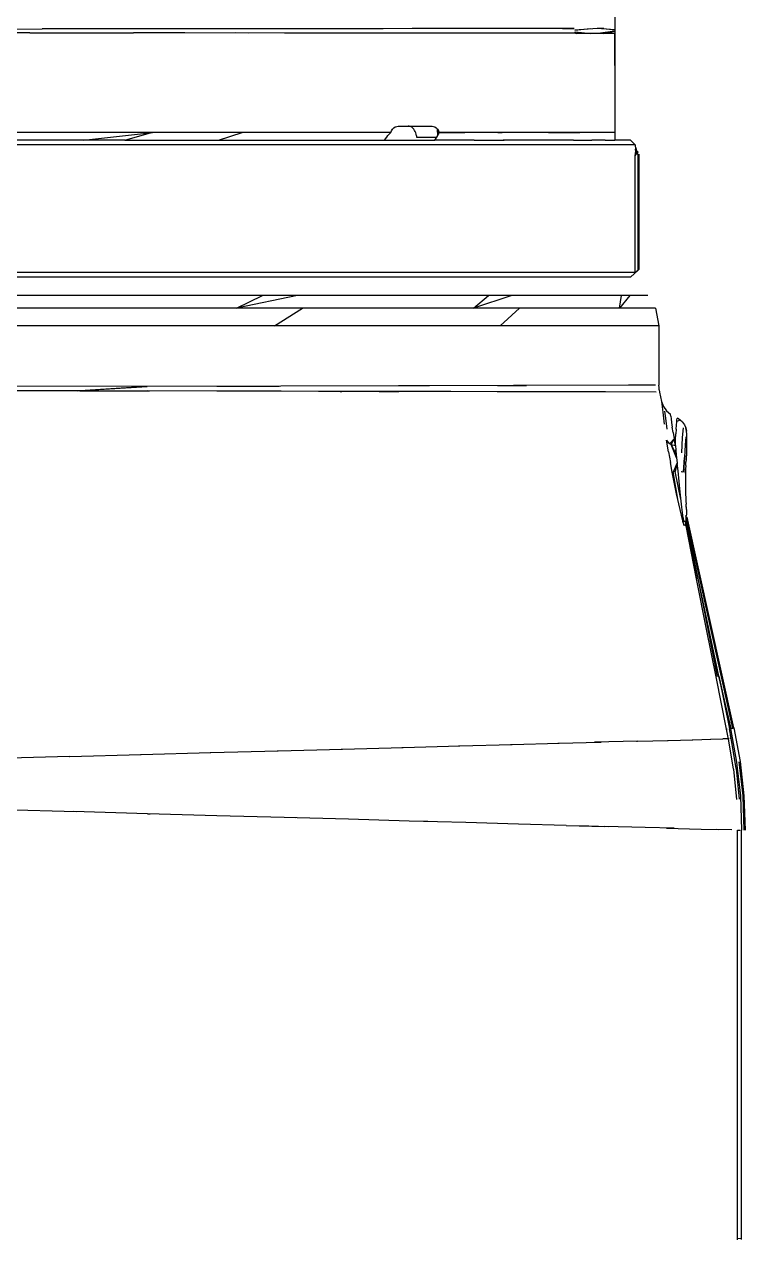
# Model space of a CAD drawing. Header units: millimetres. Extents: x -57554 to 16546, y 2142 to 98430.
# Drawn here: x -16533 to -16224, y 75866 to 76388 of the extents above; entities that cross this region are included whole.
import ezdxf

# ---------------------------------------------------------------- set-up
doc = ezdxf.new("R2010")
doc.units = ezdxf.units.MM

msp = doc.modelspace()

# ---------------------------------------------------------------- linework, layer by layer
at = {"color": 2, "linetype": 'Continuous'}
for p, q in [((-16279.37, 76401.78), (-16279.37, 76338.4)), ((-16530.87, 76384.56), (-16553.05, 76384.58)), ((-16548.93, 76386.16), (-16525.54, 76386.19)), ((-16530.87, 76384.56), (-16508.53, 76384.53)), ((-16502.52, 76386.21), (-16525.54, 76386.19)), ((-16508.53, 76384.53), (-16486.23, 76384.51)), ((-16479.87, 76386.23), (-16502.52, 76386.21)), ((-16464.14, 76384.48), (-16486.23, 76384.51)), ((-16458.12, 76386.24), (-16480.01, 76386.23)), ((-16436.69, 76384.45), (-16464.14, 76384.48)), ((-16436.96, 76386.26), (-16458.95, 76386.24)), ((-16421.39, 76384.44), (-16442.46, 76384.46)), ((-16409.94, 76386.28), (-16436.96, 76386.26)), ((-16415.62, 76384.43), (-16421.39, 76384.44)), ((-16397.31, 76386.29), (-16416.5, 76386.28)), ((-16401.14, 76384.42), (-16416.35, 76384.43)), ((-16325.88, 76384.34), (-16401.14, 76384.42)), ((-16378.89, 76386.31), (-16397.31, 76386.29)), ((-16361.93, 76386.32), (-16379.03, 76386.31)), ((-16345.95, 76386.34), (-16366.52, 76386.32)), ((-16331.54, 76386.35), (-16346.08, 76386.34)), ((-16318.43, 76386.36), (-16331.54, 76386.35)), ((-16318.37, 76384.33), (-16331.09, 76384.35)), ((-16296.78, 76386.37), (-16318.43, 76386.36)), ((-16317.97, 76384.33), (-16318.37, 76384.33)), ((-16296.29, 76384.31), (-16318.37, 76384.33)), ((-16301.87, 76386.37), (-16296.78, 76386.37)), ((-16296.52, 76385.71), (-16289.92, 76386.39)), ((-16287.01, 76386.38), (-16296.52, 76385.71)), ((-16296.36, 76385.02), (-16296.29, 76384.31)), ((-16296.29, 76384.3), (-16296.36, 76385.02)), ((-16296.36, 76385.02), (-16289.67, 76384.3)), ((-16296.29, 76384.31), (-16295.65, 76384.3)), ((-16284.91, 76384.3), (-16295.65, 76384.3)), ((-16286.48, 76384.3), (-16289.67, 76384.3)), ((-16284.11, 76386.38), (-16287.01, 76386.38)), ((-16279.37, 76385.88), (-16287.01, 76386.38)), ((-16279.37, 76385.22), (-16286.48, 76384.3)), ((-16279.37, 76384.3), (-16286.48, 76384.3)), ((-16284.11, 76386.38), (-16279.37, 76385.88)), ((-16284.03, 76384.3), (-16279.37, 76385.22)), ((-16279.37, 76384.3), (-16284.03, 76384.3)), ((-16279.37, 76370.5), (-16279.37, 76384.3)), ((-16375.65, 76341.62), (-16590.09, 76341.62)), ((-16507.76, 76338.4), (-16478.05, 76341.62)), ((-16478.05, 76341.62), (-16489.69, 76338.4)), ((-16449.72, 76338.4), (-16439.51, 76341.62)), ((-16377.41, 76339.66), (-16376.89, 76340.32)), ((-16376.89, 76340.32), (-16376.3, 76340.98)), ((-16376.3, 76340.98), (-16375.65, 76341.62)), ((-16375.65, 76341.62), (-16375.31, 76342.41)), ((-16375.31, 76342.41), (-16374.88, 76343.08)), ((-16375.31, 76342.41), (-16374.92, 76343.02)), ((-16374.92, 76343.02), (-16374.88, 76343.08)), ((-16374.88, 76343.08), (-16374.35, 76343.64)), ((-16374.35, 76343.64), (-16373.75, 76344.06)), ((-16373.75, 76344.06), (-16373.09, 76344.31)), ((-16373.09, 76344.31), (-16372.43, 76344.4)), ((-16372.43, 76344.4), (-16357.93, 76344.4)), ((-16367.7, 76344.36), (-16368.15, 76344.4)), ((-16367.26, 76344.24), (-16367.7, 76344.36)), ((-16366.84, 76344.04), (-16367.26, 76344.24)), ((-16366.43, 76343.77), (-16366.84, 76344.04)), ((-16366.06, 76343.43), (-16366.43, 76343.77)), ((-16365.71, 76343.03), (-16366.06, 76343.43)), ((-16365.41, 76342.56), (-16365.71, 76343.03)), ((-16365.15, 76342.05), (-16365.41, 76342.56)), ((-16364.94, 76341.49), (-16365.15, 76342.05)), ((-16364.78, 76340.9), (-16364.94, 76341.49)), ((-16364.67, 76340.29), (-16364.78, 76340.9)), ((-16364.67, 76340.29), (-16364.62, 76339.66)), ((-16357.93, 76344.4), (-16357.31, 76344.31)), ((-16357.31, 76344.31), (-16356.69, 76344.06)), ((-16356.69, 76344.06), (-16356.1, 76343.64)), ((-16356.1, 76343.64), (-16355.59, 76343.08)), ((-16355.85, 76339.66), (-16355.43, 76340.32)), ((-16355.55, 76343.02), (-16355.59, 76343.08)), ((-16355.59, 76343.08), (-16355.16, 76342.41)), ((-16355.55, 76343.02), (-16355.16, 76342.41)), ((-16355.43, 76340.32), (-16355.55, 76343.02)), ((-16355.43, 76340.32), (-16355.08, 76340.98)), ((-16355.16, 76342.41), (-16355.08, 76340.98)), ((-16355.16, 76342.41), (-16354.81, 76341.62)), ((-16355.08, 76340.98), (-16354.81, 76341.62)), ((-16324.67, 76341.62), (-16354.81, 76341.62)), ((-16354.81, 76341.62), (-16343.89, 76341.62)), ((-16329.66, 76341.62), (-16327.83, 76341.62)), ((-16308.5, 76341.62), (-16327.83, 76341.62)), ((-16305.59, 76341.62), (-16308.5, 76341.62)), ((-16307.87, 76341.62), (-16294.36, 76341.62)), ((-16283.78, 76341.62), (-16305.59, 76341.62)), ((-16288.47, 76341.62), (-16294.36, 76341.62)), ((-16279.37, 76341.62), (-16288.47, 76341.62)), ((-16270.55, 76336.4), (-16922.19, 76336.4)), ((-16489.9, 76338.4), (-16574.64, 76338.4)), ((-16489.9, 76338.4), (-16489.69, 76338.4)), ((-16489.69, 76338.4), (-16356.69, 76338.4)), ((-16378.35, 76338.4), (-16377.41, 76339.66)), ((-16364.62, 76339.66), (-16355.85, 76339.66)), ((-16356.69, 76338.4), (-16355.85, 76339.66)), ((-16353.01, 76338.4), (-16356.69, 76338.4)), ((-16339.86, 76338.4), (-16353.01, 76338.4)), ((-16339.85, 76338.4), (-16330.34, 76338.4)), ((-16330.34, 76338.4), (-16330, 76338.4)), ((-16330, 76338.4), (-16326.86, 76338.4)), ((-16316, 76338.4), (-16327.28, 76338.4)), ((-16305.47, 76338.4), (-16316, 76338.4)), ((-16297.1, 76338.4), (-16305.47, 76338.4)), ((-16297.1, 76338.4), (-16291.07, 76338.4)), ((-16291.07, 76338.4), (-16290.99, 76338.4)), ((-16290.99, 76338.4), (-16289.23, 76338.4)), ((-16283.49, 76338.4), (-16289.23, 76338.4)), ((-16283.49, 76338.4), (-16279.37, 76338.4)), ((-16272.55, 76338.4), (-16279.37, 76338.4)), ((-16272.55, 76338.4), (-16270.55, 76336.4)), ((-16270.55, 76336.4), (-16270.46, 76334.38)), ((-16270.51, 76335.36), (-16270.37, 76335.02)), ((-16270.37, 76335.02), (-16270.25, 76334.32)), ((-16270.64, 76281.4), (-16270.64, 76331.64)), ((-16270.63, 76331.64), (-16270.39, 76333.66)), ((-16270.13, 76333.13), (-16270.63, 76331.64)), ((-16270.63, 76331.64), (-16270.56, 76331.72)), ((-16270.6, 76331.64), (-16270.52, 76331.86)), ((-16270.57, 76281.45), (-16270.57, 76331.64)), ((-16270.55, 76331.73), (-16270.51, 76331.78)), ((-16270.52, 76331.86), (-16270.42, 76332.03)), ((-16270.48, 76334.24), (-16270.48, 76334.3)), ((-16270.39, 76333.66), (-16270.48, 76334.24)), ((-16270.46, 76334.38), (-16270.37, 76333.77)), ((-16269.57, 76332.91), (-16270.46, 76334.38)), ((-16270.42, 76332.03), (-16270.3, 76332.2)), ((-16269.48, 76333.07), (-16270.41, 76334.58)), ((-16270.39, 76333.66), (-16270.13, 76333.13)), ((-16270.37, 76333.77), (-16269.57, 76332.91)), ((-16270.37, 76333.77), (-16270.1, 76333.21)), ((-16270.3, 76332.2), (-16270.14, 76332.36)), ((-16270.14, 76332.36), (-16269.95, 76332.52)), ((-16269.73, 76332.69), (-16270.13, 76333.13)), ((-16270.1, 76333.21), (-16269.57, 76332.91)), ((-16270.1, 76333.21), (-16269.68, 76332.75)), ((-16269.95, 76332.52), (-16269.73, 76332.69)), ((-16269.81, 76333.61), (-16269.38, 76333.23)), ((-16269.63, 76332.58), (-16269.73, 76332.69)), ((-16269.68, 76332.75), (-16269.57, 76332.91)), ((-16269.54, 76332.46), (-16269.63, 76332.58)), ((-16269.57, 76332.91), (-16269.48, 76333.07)), ((-16269.47, 76332.32), (-16269.54, 76332.46)), ((-16269.48, 76333.07), (-16269.38, 76333.23)), ((-16269.41, 76332.18), (-16269.47, 76332.32)), ((-16269.38, 76332.03), (-16269.41, 76332.18)), ((-16269.37, 76331.88), (-16269.38, 76332.03)), ((-16269.37, 76282.5), (-16269.37, 76331.88)), ((-16269.27, 76331.9), (-16268.87, 76332.3)), ((-16269.27, 76282.59), (-16269.27, 76331.9)), ((-16268.87, 76282.9), (-16268.87, 76332.3)), ((-16272.55, 76279.4), (-16269.14, 76282.67)), ((-16269.14, 76282.67), (-16269.27, 76282.59)), ((-16269.18, 76282.63), (-16269.14, 76282.67)), ((-16269, 76282.77), (-16269.14, 76282.67)), ((-16268.87, 76282.9), (-16269, 76282.77)), ((-16270.64, 76281.4), (-16922.1, 76281.4)), ((-16272.55, 76279.4), (-16920.19, 76279.4)), ((-16270.57, 76281.45), (-16270.17, 76281.79)), ((-16269.77, 76282.15), (-16270.17, 76281.79)), ((-16269.37, 76282.5), (-16269.77, 76282.15)), ((-16269.32, 76282.55), (-16269.37, 76282.5)), ((-16265.19, 76271.5), (-16927.57, 76271.5)), ((-16415.8, 76271.5), (-16441.96, 76266.15)), ((-16441.96, 76266.15), (-16430.77, 76271.5)), ((-16323.61, 76271.5), (-16340.17, 76266.15)), ((-16340.17, 76266.15), (-16333.61, 76271.5)), ((-16272.94, 76271.5), (-16277.39, 76266.15)), ((-16277.39, 76266.15), (-16276.46, 76271.5)), ((-16261.91, 76266.15), (-16930.83, 76266.15)), ((-16425.7, 76258.5), (-16413.62, 76266.15)), ((-16328.63, 76258.5), (-16320.33, 76266.15)), ((-16261.91, 76266.15), (-16260.37, 76258.5)), ((-16260.39, 76258.5), (-16932.24, 76258.5)), ((-16260.37, 76258.5), (-16260.37, 76232.98)), ((-16422.85, 76232.63), (-16541.22, 76232.37)), ((-16509.26, 76230.57), (-16541.2, 76230.63)), ((-16510.41, 76230.57), (-16480.43, 76232.5)), ((-16480.43, 76232.5), (-16509.26, 76230.57)), ((-16509.26, 76230.57), (-16479.33, 76230.5)), ((-16450.41, 76230.44), (-16480.38, 76230.5)), ((-16450.47, 76232.57), (-16423.69, 76232.63)), ((-16422.76, 76230.38), (-16450.41, 76230.44)), ((-16397.36, 76230.33), (-16423.6, 76230.38)), ((-16359.03, 76232.77), (-16422.85, 76232.63)), ((-16372.87, 76230.28), (-16406.7, 76230.35)), ((-16397.36, 76230.33), (-16396.63, 76230.33)), ((-16380.7, 76230.29), (-16372.25, 76230.27)), ((-16273.49, 76232.96), (-16372.39, 76232.74)), ((-16329.74, 76232.83), (-16317.25, 76232.86)), ((-16261.84, 76232.98), (-16273.49, 76232.96)), ((-16260.34, 76232), (-16260.37, 76232.98)), ((-16260.24, 76231.02), (-16260.34, 76232)), ((-16260.24, 76231.02), (-16260.08, 76230.04)), ((-16349.82, 76230.23), (-16372.87, 76230.28)), ((-16329.55, 76230.19), (-16349.82, 76230.23)), ((-16311.61, 76230.15), (-16329.96, 76230.19)), ((-16283.32, 76230.09), (-16311.61, 76230.15)), ((-16261.55, 76230.05), (-16283.32, 76230.09)), ((-16260.08, 76230.04), (-16259.25, 76225.92)), ((-16259.25, 76225.92), (-16258.5, 76223.79)), ((-16259.25, 76225.92), (-16259.13, 76224.79)), ((-16259.13, 76224.79), (-16258.76, 76221.46)), ((-16258.76, 76221.46), (-16258.1, 76216.18)), ((-16258.5, 76223.79), (-16257.19, 76221.96)), ((-16257.48, 76218.88), (-16257.85, 76221.89)), ((-16257.19, 76221.96), (-16255.41, 76220.56)), ((-16255.38, 76220.33), (-16255.41, 76220.56)), ((-16255.29, 76219.63), (-16255.38, 76220.33)), ((-16255.29, 76219.64), (-16255.38, 76220.33)), ((-16256.81, 76214.09), (-16257.48, 76218.88)), ((-16255.29, 76219.63), (-16255.14, 76218.49)), ((-16255.14, 76218.49), (-16254.93, 76216.91)), ((-16254.93, 76216.91), (-16254.64, 76214.94)), ((-16254.27, 76212.6), (-16254.64, 76214.94)), ((-16253.01, 76214.11), (-16252.89, 76215.83)), ((-16252.89, 76215.83), (-16252.77, 76217.18)), ((-16252.77, 76217.18), (-16252.64, 76218.13)), ((-16252.77, 76217.18), (-16252.75, 76217.31)), ((-16252.75, 76217.31), (-16252.64, 76218.13)), ((-16251.24, 76218.02), (-16252.75, 76217.31)), ((-16252.64, 76218.13), (-16252.51, 76218.68)), ((-16252.64, 76218.14), (-16252.51, 76218.68)), ((-16252.51, 76218.68), (-16252.38, 76218.81)), ((-16252.51, 76218.68), (-16252.38, 76218.81)), ((-16251.24, 76218.02), (-16252.38, 76218.81)), ((-16250.25, 76217.03), (-16251.24, 76218.02)), ((-16250.3, 76210.48), (-16249.9, 76214.63)), ((-16250.25, 76217.03), (-16249.46, 76215.89)), ((-16249.46, 76215.89), (-16248.87, 76214.62)), ((-16248.65, 76213.96), (-16248.87, 76214.62)), ((-16248.87, 76214.62), (-16248.69, 76213.95)), ((-16248.87, 76214.62), (-16248.51, 76213.28)), ((-16253.82, 76209.94), (-16255.74, 76207.9)), ((-16255.09, 76207.51), (-16253.82, 76209.94)), ((-16254.27, 76212.6), (-16253.82, 76209.94)), ((-16253.29, 76207), (-16253.82, 76209.94)), ((-16253.29, 76207), (-16253.21, 76209.66)), ((-16253.21, 76209.66), (-16253.11, 76212.04)), ((-16253.01, 76214.11), (-16253.11, 76212.04)), ((-16250.59, 76203.96), (-16250.3, 76210.48)), ((-16248.76, 76210.84), (-16249.1, 76207.37)), ((-16248.69, 76213.95), (-16248.51, 76213.28)), ((-16248.51, 76213.28), (-16248.65, 76213.96)), ((-16248.38, 76211.89), (-16248.51, 76213.28)), ((-16248.38, 76203.62), (-16248.38, 76211.89)), ((-16257.11, 76209.3), (-16256.4, 76208.29)), ((-16256.3, 76204.32), (-16257.11, 76209.3)), ((-16256.4, 76208.29), (-16255.74, 76207.9)), ((-16256.3, 76204.32), (-16255.48, 76199.74)), ((-16255.74, 76207.9), (-16255.09, 76207.51)), ((-16252.79, 76201.78), (-16255.09, 76207.51)), ((-16255.09, 76207.51), (-16252.93, 76203.1)), ((-16255.09, 76207.51), (-16253.29, 76207)), ((-16253.29, 76207), (-16252.93, 76203.1)), ((-16252.78, 76201.78), (-16253.13, 76205.26)), ((-16249.1, 76207.37), (-16249.34, 76201.9)), ((-16254.69, 76195.63), (-16255.48, 76199.74)), ((-16254.7, 76195.63), (-16255.48, 76199.74)), ((-16254.08, 76195.77), (-16252.55, 76199.48)), ((-16252.55, 76199.48), (-16253.42, 76195.91)), ((-16252.93, 76203.1), (-16252.55, 76199.48)), ((-16252.17, 76196.17), (-16252.55, 76199.48)), ((-16249.34, 76201.9), (-16249.86, 76195.52)), ((-16249.86, 76195.52), (-16249.34, 76201.9)), ((-16248.89, 76198.49), (-16248.83, 76199.92)), ((-16248.75, 76201.16), (-16248.83, 76199.92)), ((-16248.83, 76199.92), (-16248.82, 76200.06)), ((-16248.67, 76202.17), (-16248.75, 76201.16)), ((-16248.58, 76202.92), (-16248.67, 76202.17)), ((-16248.67, 76202.17), (-16248.61, 76202.67)), ((-16248.61, 76202.67), (-16248.58, 76202.92)), ((-16248.49, 76203.41), (-16248.58, 76202.92)), ((-16248.39, 76203.62), (-16248.49, 76203.41)), ((-16252.79, 76186.29), (-16254.7, 76195.63)), ((-16254.28, 76195.73), (-16254.69, 76195.63)), ((-16254.28, 76195.73), (-16254.69, 76195.63)), ((-16253.42, 76195.91), (-16254.28, 76195.73)), ((-16254.28, 76195.73), (-16254.08, 76195.77)), ((-16252.1, 76183.12), (-16254.28, 76195.73)), ((-16253.42, 76195.91), (-16254.08, 76195.77)), ((-16250.93, 76183.97), (-16253.42, 76195.91)), ((-16251.26, 76187.03), (-16252.17, 76196.17)), ((-16250.78, 76195.87), (-16250.26, 76195.7)), ((-16250.76, 76195.86), (-16250.26, 76195.7)), ((-16248.98, 76195.17), (-16249, 76193.35)), ((-16248.94, 76196.89), (-16248.98, 76195.17)), ((-16248.98, 76195.17), (-16248.95, 76196.13)), ((-16248.95, 76196.13), (-16248.94, 76196.89)), ((-16248.89, 76198.49), (-16248.94, 76196.89)), ((-16249, 76193.35), (-16249, 76191.5)), ((-16249, 76191.5), (-16249, 76189.64)), ((-16249, 76189.64), (-16248.98, 76187.83)), ((-16251.33, 76179.53), (-16252.79, 76186.29)), ((-16250.56, 76180.49), (-16251.26, 76187.03)), ((-16248.98, 76187.83), (-16248.95, 76186.87)), ((-16248.98, 76187.83), (-16248.94, 76186.11)), ((-16248.95, 76186.87), (-16248.94, 76186.11)), ((-16248.94, 76186.11), (-16248.89, 76184.51)), ((-16248.89, 76184.51), (-16248.83, 76183.07)), ((-16250.19, 76174.7), (-16251.33, 76179.53)), ((-16250.01, 76175.91), (-16250.56, 76180.49)), ((-16248.83, 76183.07), (-16248.75, 76181.84)), ((-16248.67, 76180.83), (-16248.75, 76181.84)), ((-16248.61, 76180.33), (-16248.67, 76180.83)), ((-16248.58, 76180.08), (-16248.67, 76180.83)), ((-16248.58, 76180.08), (-16248.61, 76180.33)), ((-16248.49, 76179.59), (-16248.58, 76180.08)), ((-16248.39, 76179.38), (-16248.49, 76179.59)), ((-16248.38, 76177.21), (-16248.38, 76179.37)), ((-16250.07, 76174.34), (-16250.19, 76174.7)), ((-16249.51, 76172.71), (-16250.19, 76174.7)), ((-16249.8, 76173.53), (-16250.07, 76174.34)), ((-16250.01, 76175.91), (-16249.8, 76174.55)), ((-16249.8, 76174.55), (-16249.67, 76174.28)), ((-16249.8, 76173.53), (-16249.52, 76172.71)), ((-16249.67, 76174.28), (-16249.78, 76174.51)), ((-16249.67, 76174.28), (-16249.41, 76174.61)), ((-16249.52, 76172.71), (-16249.6, 76173.23)), ((-16249.51, 76172.71), (-16249.6, 76173.23)), ((-16249.51, 76172.71), (-16249.25, 76173.04)), ((-16249.41, 76174.61), (-16249.14, 76174.56)), ((-16249.25, 76173.04), (-16248.99, 76173)), ((-16248.87, 76174.13), (-16249.14, 76174.56)), ((-16248.99, 76173), (-16248.72, 76172.57)), ((-16248.73, 76172.57), (-16248.99, 76173)), ((-16248.82, 76175.58), (-16248.87, 76174.13)), ((-16248.86, 76173.65), (-16248.87, 76174.13)), ((-16248.81, 76173.13), (-16248.86, 76173.65)), ((-16248.77, 76176.64), (-16248.82, 76175.58)), ((-16248.72, 76172.57), (-16248.81, 76173.13)), ((-16248.77, 76176.64), (-16248.7, 76177.1)), ((-16248.7, 76177.1), (-16248.39, 76177.13)), ((-16248.61, 76176.23), (-16248.3, 76176.27)), ((-16248.59, 76175.79), (-16248.61, 76176.23)), ((-16228.51, 76085.56), (-16248.61, 76176.23)), ((-16248.59, 76175.79), (-16248.51, 76174.76)), ((-16228.56, 76085.55), (-16248.59, 76175.79)), ((-16248.51, 76174.76), (-16248.38, 76173.35)), ((-16248.38, 76173.35), (-16248.35, 76173.12)), ((-16248.35, 76173.12), (-16248.32, 76172.87)), ((-16248.32, 76172.87), (-16248.26, 76172.59)), ((-16228.18, 76085.63), (-16248.28, 76176.3)), ((-16244.19, 76149.79), (-16248.73, 76172.57)), ((-16248.66, 76172.56), (-16248.72, 76172.57)), ((-16248.72, 76172.57), (-16244.19, 76149.79)), ((-16248.5, 76172.57), (-16248.66, 76172.56)), ((-16248.26, 76172.59), (-16248.5, 76172.57)), ((-16243.48, 76149.86), (-16248.26, 76172.59)), ((-16239.88, 76128.14), (-16244.19, 76149.79)), ((-16238.94, 76128.27), (-16243.48, 76149.86)), ((-16235.24, 76107.7), (-16243.48, 76149.86)), ((-16235.79, 76107.63), (-16239.88, 76128.14)), ((-16234.63, 76107.81), (-16238.94, 76128.27)), ((-16231.29, 76085.03), (-16235.79, 76107.63)), ((-16231.29, 76085.03), (-16235.79, 76107.63)), ((-16234.63, 76107.81), (-16229.65, 76085.31)), ((-16229.33, 76085.38), (-16234.63, 76107.81)), ((-16234.63, 76107.81), (-16230.13, 76085.2)), ((-16231.13, 76085.04), (-16231.29, 76085.03)), ((-16231.29, 76085.03), (-16231.13, 76085.04)), ((-16231.02, 76083.66), (-16231.29, 76085.03)), ((-16229.32, 76081.14), (-16230.13, 76085.2)), ((-16229.65, 76085.31), (-16229.33, 76085.38)), ((-16229.65, 76085.31), (-16227, 76070.9)), ((-16229.33, 76085.38), (-16229.06, 76085.44)), ((-16229.06, 76085.44), (-16228.84, 76085.49)), ((-16228.84, 76085.49), (-16228.67, 76085.52)), ((-16228.67, 76085.52), (-16228.56, 76085.55)), ((-16228.56, 76085.55), (-16228.51, 76085.56)), ((-16228.18, 76085.63), (-16225.51, 76071.12)), ((-16323.54, 76078.47), (-16303.25, 76079.01)), ((-16303.82, 76078.99), (-16303.25, 76079.01)), ((-16303.25, 76079.01), (-16285.73, 76079.47)), ((-16269.55, 76079.9), (-16288.05, 76079.41)), ((-16285.73, 76079.47), (-16285.22, 76079.48)), ((-16270.01, 76079.88), (-16269.55, 76079.9)), ((-16269.55, 76079.9), (-16256.38, 76080.24)), ((-16256.78, 76080.23), (-16256.38, 76080.24)), ((-16256.38, 76080.24), (-16245.86, 76080.51)), ((-16246.16, 76080.5), (-16245.86, 76080.51)), ((-16245.86, 76080.51), (-16238.04, 76080.71)), ((-16238.2, 76080.71), (-16238.04, 76080.71)), ((-16238.04, 76080.71), (-16232.91, 76080.85)), ((-16230.47, 76080.91), (-16232.91, 76080.85)), ((-16230.74, 76082.27), (-16231.02, 76083.66)), ((-16230.47, 76080.91), (-16230.74, 76082.27)), ((-16230.47, 76080.91), (-16230.74, 76082.27)), ((-16228.31, 76067.94), (-16230.47, 76080.91)), ((-16228.31, 76067.94), (-16230.47, 76080.91)), ((-16229.32, 76081.14), (-16229.92, 76081.02)), ((-16229.92, 76081.02), (-16229.32, 76081.14)), ((-16229.32, 76081.14), (-16229.59, 76082.5)), ((-16227.15, 76068.09), (-16229.32, 76081.14)), ((-16513.81, 76073.31), (-16483.01, 76074.16)), ((-16483.21, 76074.15), (-16483.01, 76074.16)), ((-16483.01, 76074.16), (-16453.03, 76074.98)), ((-16453.3, 76074.97), (-16453.03, 76074.98)), ((-16453.03, 76074.98), (-16424.05, 76075.77)), ((-16424.45, 76075.76), (-16424.05, 76075.77)), ((-16424.05, 76075.77), (-16396.42, 76076.52)), ((-16396.91, 76076.5), (-16396.42, 76076.52)), ((-16396.42, 76076.52), (-16370.34, 76077.22)), ((-16370.87, 76077.21), (-16370.34, 76077.22)), ((-16370.34, 76077.22), (-16345.97, 76077.88)), ((-16346.55, 76077.86), (-16345.97, 76077.88)), ((-16345.97, 76077.88), (-16323.54, 76078.47)), ((-16324.14, 76078.46), (-16323.54, 76078.47)), ((-16513.81, 76073.31), (-16545.24, 76072.44)), ((-16513.94, 76073.3), (-16513.81, 76073.31)), ((-16227, 76070.9), (-16226.71, 76068.28)), ((-16226.71, 76068.28), (-16225.4, 76056.34)), ((-16224.24, 76056.42), (-16225.84, 76071.07)), ((-16225.51, 76071.12), (-16223.91, 76056.44)), ((-16228.31, 76067.94), (-16227.01, 76054.85)), ((-16227.15, 76068.09), (-16225.85, 76054.92)), ((-16225.4, 76056.34), (-16224.87, 76041.7)), ((-16223.7, 76041.7), (-16224.24, 76056.42)), ((-16223.91, 76056.44), (-16223.37, 76041.7)), ((-16510.82, 76049.56), (-16542.01, 76050.44)), ((-16480.22, 76048.7), (-16512.01, 76049.6)), ((-16480.22, 76048.7), (-16479.11, 76048.67)), ((-16450.4, 76047.87), (-16480.22, 76048.7)), ((-16421.51, 76047.07), (-16450.4, 76047.87)), ((-16416.45, 76046.92), (-16421.51, 76047.07)), ((-16393.89, 76046.3), (-16421.51, 76047.07)), ((-16367.78, 76045.57), (-16393.89, 76046.3)), ((-16359.79, 76045.35), (-16367.78, 76045.57)), ((-16343.33, 76044.9), (-16367.78, 76045.57)), ((-16320.78, 76044.28), (-16343.33, 76044.9)), ((-16300.31, 76043.71), (-16320.78, 76044.28)), ((-16300.31, 76043.71), (-16290.47, 76043.44)), ((-16300.31, 76043.71), (-16283.68, 76043.26)), ((-16290.47, 76043.44), (-16282.09, 76043.21)), ((-16266.24, 76042.78), (-16283.68, 76043.26)), ((-16253.86, 76042.44), (-16266.24, 76042.78)), ((-16257.14, 76042.53), (-16242.2, 76042.13)), ((-16242.2, 76042.13), (-16234.61, 76041.92)), ((-16229.04, 76041.77), (-16235.59, 76041.95)), ((-16226.58, 76041.7), (-16226.42, 76041.7)), ((-16226.58, 75865.53), (-16226.58, 76041.7)), ((-16226.42, 76041.7), (-16226.02, 76041.7)), ((-16226.02, 76041.7), (-16225.41, 76041.7)), ((-16224.87, 75865.64), (-16224.87, 76041.7)), ((-16226.58, 75866.13), (-16224.87, 75866.08))]:
    msp.add_line(p, q, dxfattribs=at)

doc.saveas('drawing.dxf')
